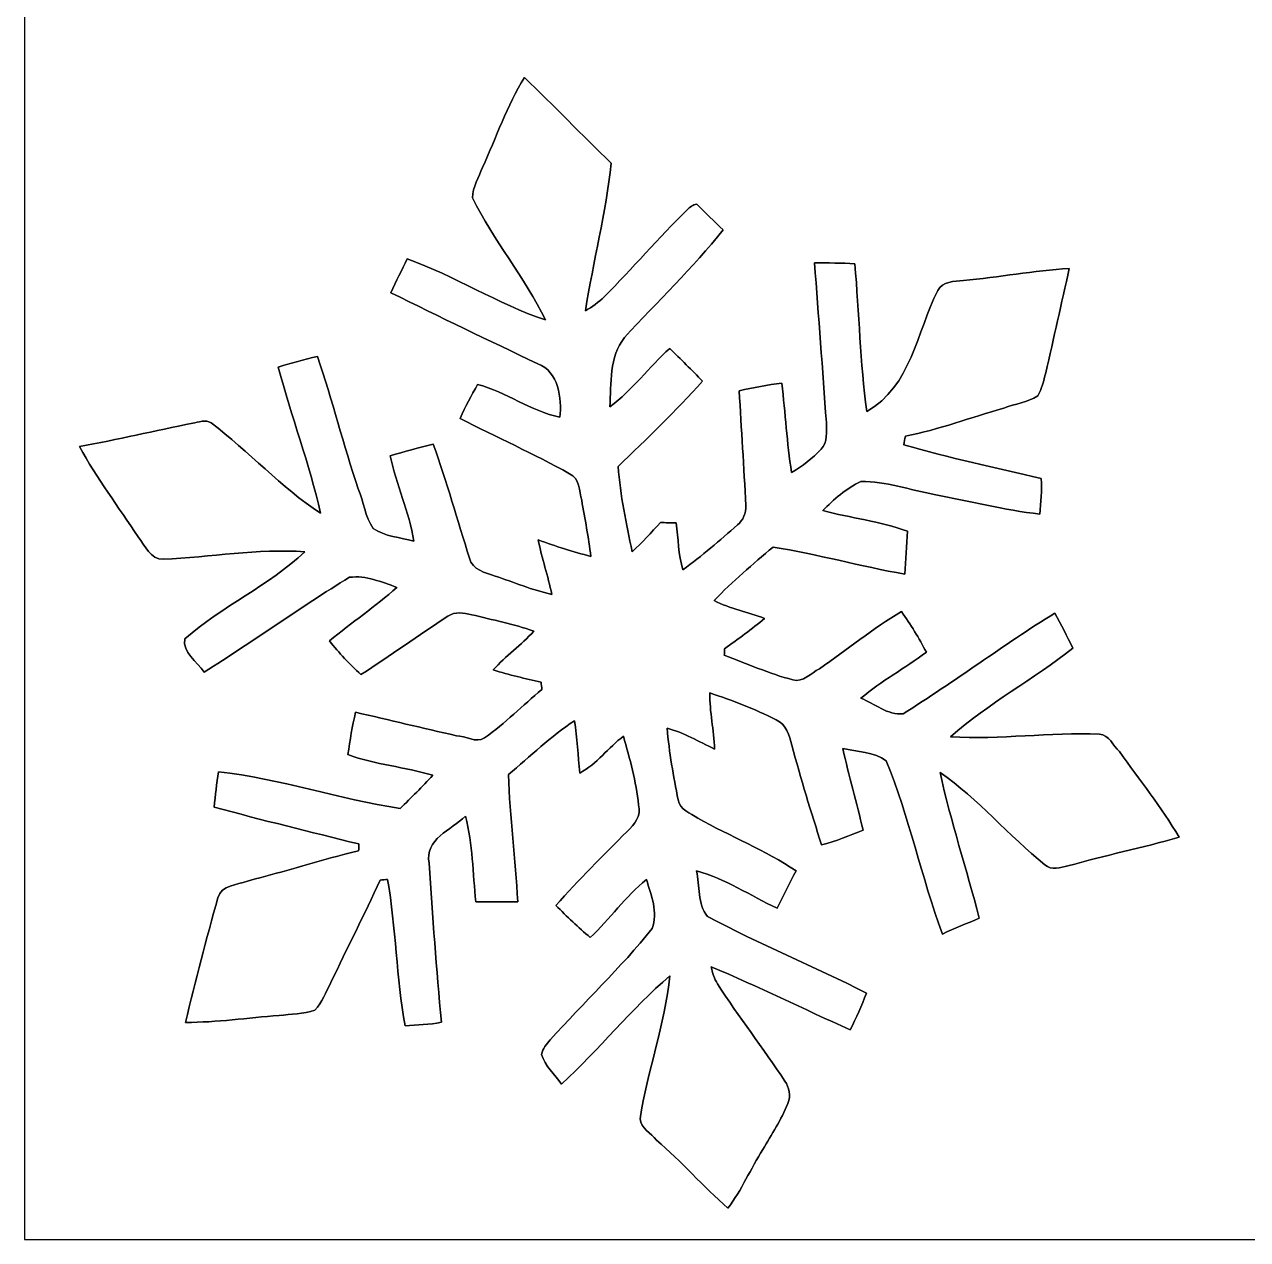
# Model space of a CAD drawing. Header units: centimetres. Extents: x -16.8 to 16.8, y -16.7 to 16.7.
# Drawn here: x -16.77 to 0, y -16.67 to 0 of the extents above; entities that cross this region are included whole.
import ezdxf

# ---------------------------------------------------------------- set-up
doc = ezdxf.new("R2010")
doc.units = ezdxf.units.CM
doc.header["$MEASUREMENT"] = 0
doc.layers.add('Layer 1', color=7, linetype='Continuous')

msp = doc.modelspace()

# ---------------------------------------------------------------- linework, layer by layer
at = {"layer": 'Layer 1', "color": 7}
for points, knots in [([(-16.77458, 16.66875), (-16.77458, 16.66875), (16.77458, 16.66875), (16.77458, 16.66875), (16.77458, 16.66875), (16.77458, 16.66875), (16.77458, -16.66875), (16.77458, -16.66875), (16.77458, -16.66875), (16.77458, -16.66875), (-16.77458, -16.66875), (-16.77458, -16.66875), (-16.77458, -16.66875), (-16.77458, -16.66875), (-16.77458, 16.66875), (-16.77458, 16.66875), (-16.77458, 16.66875), (-16.77458, 16.66875), (-16.77458, 16.66875), (-16.77458, 16.66875)], [0, 0, 0, 0, 0.16666667, 0.16666667, 0.16666667, 0.16666667, 0.33333333, 0.33333333, 0.33333333, 0.33333333, 0.5, 0.5, 0.5, 0.5, 0.66666667, 0.66666667, 0.66666667, 0.66666667, 1, 1, 1, 1]), ([(-10.49338, -1.96144), (-10.54206, -2.09726), (-10.63061, -2.22885), (-10.62884, -2.37772), (-10.62884, -2.37772), (-10.34627, -2.96439), (-9.91129, -3.46604), (-9.63048, -4.05412), (-9.63048, -4.05412), (-10.28594, -3.83081), (-10.87543, -3.44946), (-11.52631, -3.21522), (-11.52631, -3.21522), (-11.59722, -3.37185), (-11.68118, -3.52213), (-11.74785, -3.68124), (-11.74785, -3.68124), (-11.07899, -4.01144), (-10.4073, -4.33564), (-9.73314, -4.6549), (-9.73314, -4.6549), (-9.45162, -4.76038), (-9.40012, -5.13009), (-9.43187, -5.38939), (-9.43187, -5.38939), (-9.82874, -5.29978), (-10.1667, -5.04507), (-10.55899, -4.93713), (-10.55899, -4.93713), (-10.64331, -5.09023), (-10.73362, -5.24122), (-10.79888, -5.4042), (-10.79888, -5.4042), (-10.30288, -5.6642), (-9.78782, -5.88821), (-9.29958, -6.16268), (-9.29958, -6.16268), (-9.1567, -6.22229), (-9.16728, -6.40503), (-9.13201, -6.52674), (-9.13201, -6.52674), (-9.08756, -6.78286), (-9.03852, -7.03862), (-9.00677, -7.29721), (-9.00677, -7.29721), (-9.25089, -7.23336), (-9.49149, -7.15892), (-9.72714, -7.07037), (-9.72714, -7.07037), (-9.68058, -7.32296), (-9.59273, -7.56567), (-9.54334, -7.81791), (-9.54334, -7.81791), (-9.80969, -7.76146), (-10.05981, -7.64999), (-10.3184, -7.56814), (-10.3184, -7.56814), (-10.45069, -7.52158), (-10.63166, -7.48065), (-10.67153, -7.32155), (-10.67153, -7.32155), (-10.83592, -6.80014), (-10.98444, -6.27345), (-11.16753, -5.75804), (-11.16753, -5.75804), (-11.36721, -5.80214), (-11.56264, -5.8614), (-11.75914, -5.91714), (-11.75914, -5.91714), (-11.67589, -6.31472), (-11.49526, -6.68655), (-11.43529, -7.09013), (-11.43529, -7.09013), (-11.62226, -7.03792), (-11.82864, -7.0231), (-11.99374, -6.91515), (-11.99374, -6.91515), (-12.10239, -6.75393), (-12.12391, -6.54791), (-12.19588, -6.37081), (-12.19588, -6.37081), (-12.40049, -5.77074), (-12.55113, -5.15444), (-12.75609, -4.55471), (-12.75609, -4.55471), (-12.93671, -4.59811), (-13.11804, -4.6415), (-13.29373, -4.70217), (-13.29373, -4.70217), (-13.11628, -5.37457), (-12.86651, -6.02756), (-12.71411, -6.70631), (-12.71411, -6.70631), (-13.25598, -6.34718), (-13.69801, -5.85752), (-14.21518, -5.46523), (-14.21518, -5.46523), (-14.28785, -5.4102), (-14.39016, -5.46312), (-14.46565, -5.46841), (-14.46565, -5.46841), (-14.98424, -5.57459), (-15.49964, -5.6963), (-16.0207, -5.79049), (-16.0207, -5.79049), (-15.78222, -6.22265), (-15.48553, -6.61846), (-15.21531, -7.03086), (-15.21531, -7.03086), (-15.11759, -7.14516), (-15.04985, -7.34236), (-14.87064, -7.33496), (-14.87064, -7.33496), (-14.22294, -7.30991), (-13.57736, -7.1882), (-12.92719, -7.23441), (-12.92719, -7.23441), (-13.4239, -7.69726), (-14.0656, -7.97983), (-14.57325, -8.42998), (-14.57325, -8.42998), (-14.61558, -8.6106), (-14.40498, -8.74289), (-14.31008, -8.88365), (-14.31008, -8.88365), (-13.63627, -8.46455), (-12.99492, -7.99359), (-12.31583, -7.58402), (-12.31583, -7.58402), (-12.09146, -7.55509), (-11.87485, -7.64857), (-11.66707, -7.72195), (-11.66707, -7.72195), (-11.96058, -7.98477), (-12.28866, -8.20491), (-12.59134, -8.45644), (-12.59134, -8.45644), (-12.46046, -8.62154), (-12.31653, -8.77641), (-12.1606, -8.91857), (-12.1606, -8.91857), (-11.75914, -8.65858), (-11.36897, -8.38129), (-10.96998, -8.11742), (-10.96998, -8.11742), (-10.87155, -8.0518), (-10.74879, -8.07085), (-10.64048, -8.09696), (-10.64048, -8.09696), (-10.3565, -8.16822), (-10.06793, -8.22466), (-9.79064, -8.32132), (-9.79064, -8.32132), (-9.95609, -8.51853), (-10.17693, -8.65999), (-10.34486, -8.85543), (-10.34486, -8.85543), (-10.1286, -8.9214), (-9.90847, -8.97361), (-9.68834, -9.0237), (-9.68834, -9.0237), (-9.68551, -9.04875), (-9.68022, -9.09884), (-9.6774, -9.12389), (-9.6774, -9.12389), (-9.94234, -9.3412), (-10.18293, -9.5885), (-10.46409, -9.78535), (-10.46409, -9.78535), (-10.58051, -9.86543), (-10.72691, -9.75642), (-10.85109, -9.75854), (-10.85109, -9.75854), (-11.31111, -9.64882), (-11.7729, -9.5444), (-12.23292, -9.43434), (-12.23292, -9.43434), (-12.28161, -9.62519), (-12.30842, -9.82027), (-12.33876, -10.01536), (-12.33876, -10.01536), (-11.96411, -10.15718), (-11.55806, -10.18399), (-11.17565, -10.29935), (-11.17565, -10.29935), (-11.31782, -10.45774), (-11.47057, -10.60591), (-11.62191, -10.75549), (-11.62191, -10.75549), (-12.46117, -10.62849), (-13.27079, -10.3445), (-14.11534, -10.25137), (-14.11534, -10.25137), (-14.13722, -10.41294), (-14.15838, -10.57487), (-14.17144, -10.7375), (-14.17144, -10.7375), (-13.51351, -10.91389), (-12.8524, -11.07934), (-12.19024, -11.24126), (-12.19024, -11.24126), (-12.19059, -11.2649), (-12.19094, -11.31182), (-12.19094, -11.33546), (-12.19094, -11.33546), (-12.70388, -11.45963), (-13.20588, -11.62191), (-13.71776, -11.75068), (-13.71776, -11.75068), (-13.85676, -11.80712), (-14.07583, -11.80042), (-14.12099, -11.97892), (-14.12099, -11.97892), (-14.28009, -12.54584), (-14.43038, -13.11628), (-14.56549, -13.68954), (-14.56549, -13.68954), (-14.13651, -13.69236), (-13.71071, -13.62498), (-13.28314, -13.59606), (-13.28314, -13.59606), (-13.12086, -13.57454), (-12.94871, -13.57771), (-12.79278, -13.52197), (-12.79278, -13.52197), (-12.68589, -13.41967), (-12.6432, -13.26903), (-12.57159, -13.14344), (-12.57159, -13.14344), (-12.35075, -12.67213), (-12.11016, -12.21034), (-11.89426, -11.73727), (-11.89426, -11.73727), (-11.86956, -11.73515), (-11.82017, -11.73092), (-11.79548, -11.7288), (-11.79548, -11.7288), (-11.67765, -12.39379), (-11.67553, -13.07253), (-11.55524, -13.73717), (-11.55524, -13.73717), (-11.38873, -13.7227), (-11.2201, -13.72447), (-11.05606, -13.68848), (-11.05606, -13.68848), (-11.12273, -12.96176), (-11.17988, -12.23398), (-11.22257, -11.50585), (-11.22257, -11.50585), (-11.29418, -11.17776), (-10.91671, -11.049), (-10.72797, -10.86238), (-10.72797, -10.86238), (-10.6232, -11.24444), (-10.62531, -11.64519), (-10.58474, -12.03748), (-10.58474, -12.03748), (-10.39283, -12.03784), (-10.20092, -12.03748), (-10.00901, -12.03572), (-10.00901, -12.03572), (-10.04499, -11.45328), (-10.11449, -10.87332), (-10.13778, -10.28982), (-10.13778, -10.28982), (-9.83509, -10.04323), (-9.55957, -9.76207), (-9.22937, -9.55075), (-9.22937, -9.55075), (-9.19727, -9.78888), (-9.18245, -10.02877), (-9.15705, -10.26866), (-9.15705, -10.26866), (-8.92422, -10.14342), (-8.76618, -9.92187), (-8.55909, -9.76277), (-8.55909, -9.76277), (-8.47478, -10.07286), (-8.382, -10.38578), (-8.35272, -10.70751), (-8.35272, -10.70751), (-8.3118, -10.85709), (-8.41128, -10.97668), (-8.50794, -11.07052), (-8.50794, -11.07052), (-8.84132, -11.40143), (-9.17222, -11.73586), (-9.48655, -12.08546), (-9.48655, -12.08546), (-9.33485, -12.23821), (-9.17822, -12.38568), (-9.01488, -12.52573), (-9.01488, -12.52573), (-8.74748, -12.27067), (-8.53052, -11.96516), (-8.24477, -11.72951), (-8.24477, -11.72951), (-8.17668, -11.94576), (-8.08249, -12.17895), (-8.16645, -12.40331), (-8.16645, -12.40331), (-8.59649, -12.94342), (-9.10414, -13.41649), (-9.56416, -13.93084), (-9.56416, -13.93084), (-9.61073, -13.9894), (-9.67246, -14.04902), (-9.68199, -14.1284), (-9.68199, -14.1284), (-9.63859, -14.28997), (-9.50031, -14.40215), (-9.40964, -14.53727), (-9.40964, -14.53727), (-8.89247, -14.06243), (-8.45714, -13.50574), (-7.92127, -13.05137), (-7.92127, -13.05137), (-7.99218, -13.71635), (-8.22784, -14.35206), (-8.33155, -15.0114), (-8.33155, -15.0114), (-8.31744, -15.13981), (-8.18339, -15.21284), (-8.10719, -15.30385), (-8.10719, -15.30385), (-7.76429, -15.59842), (-7.46548, -15.93956), (-7.12611, -16.23766), (-7.12611, -16.23766), (-6.93738, -15.98859), (-6.81602, -15.69791), (-6.64774, -15.43579), (-6.64774, -15.43579), (-6.52815, -15.22695), (-6.39339, -15.02481), (-6.30379, -14.80079), (-6.30379, -14.80079), (-6.25581, -14.6939), (-6.28615, -14.58524), (-6.34612, -14.49564), (-6.34612, -14.49564), (-6.64422, -14.04373), (-6.97653, -13.61546), (-7.26934, -13.16073), (-7.26934, -13.16073), (-7.3152, -13.08982), (-7.33743, -13.00797), (-7.35683, -12.92754), (-7.35683, -12.92754), (-6.71301, -13.19671), (-6.08718, -13.50751), (-5.45006, -13.7922), (-5.45006, -13.7922), (-5.36399, -13.62957), (-5.29484, -13.45882), (-5.2264, -13.28773), (-5.2264, -13.28773), (-5.94536, -12.92119), (-6.69643, -12.61886), (-7.40692, -12.2368), (-7.40692, -12.2368), (-7.54768, -12.06465), (-7.51134, -11.817), (-7.55615, -11.61097), (-7.55615, -11.61097), (-7.16033, -11.71681), (-6.82025, -11.95282), (-6.45231, -12.12427), (-6.45231, -12.12427), (-6.36588, -11.95317), (-6.28333, -11.78031), (-6.19054, -11.61274), (-6.19054, -11.61274), (-6.6167, -11.32946), (-7.09366, -11.13719), (-7.53921, -10.88919), (-7.53921, -10.88919), (-7.63588, -10.81793), (-7.78933, -10.77383), (-7.80838, -10.63731), (-7.80838, -10.63731), (-7.87612, -10.31275), (-7.92974, -9.98467), (-7.96184, -9.65518), (-7.96184, -9.65518), (-7.73007, -9.71479), (-7.52475, -9.83862), (-7.30991, -9.93987), (-7.30991, -9.93987), (-7.31838, -9.68234), (-7.37905, -9.42834), (-7.37482, -9.17046), (-7.37482, -9.17046), (-7.06438, -9.27206), (-6.75816, -9.3913), (-6.46642, -9.53911), (-6.46642, -9.53911), (-6.32848, -9.60085), (-6.28615, -9.75501), (-6.24875, -9.88801), (-6.24875, -9.88801), (-6.12775, -10.34768), (-5.9877, -10.80206), (-5.84129, -11.25432), (-5.84129, -11.25432), (-5.64586, -11.20422), (-5.45853, -11.12873), (-5.27191, -11.05253), (-5.27191, -11.05253), (-5.36116, -10.67717), (-5.46594, -10.3064), (-5.55272, -9.93069), (-5.55272, -9.93069), (-5.3594, -9.98149), (-5.11775, -9.97514), (-4.95476, -10.10214), (-4.95476, -10.10214), (-4.64009, -10.87367), (-4.47322, -11.69599), (-4.185, -12.4774), (-4.185, -12.4774), (-4.01743, -12.40261), (-3.84775, -12.33135), (-3.67912, -12.25797), (-3.67912, -12.25797), (-3.8548, -11.59122), (-4.06823, -10.93364), (-4.21746, -10.26089), (-4.21746, -10.26089), (-3.69217, -10.62637), (-3.27413, -11.12626), (-2.77813, -11.52878), (-2.77813, -11.52878), (-2.68923, -11.60886), (-2.56575, -11.56617), (-2.46309, -11.54395), (-2.46309, -11.54395), (-1.95898, -11.3979), (-1.44321, -11.297), (-0.93945, -11.14989), (-0.93945, -11.14989), (-1.18075, -10.73785), (-1.48061, -10.36391), (-1.75613, -9.97514), (-1.75613, -9.97514), (-1.84503, -9.89753), (-1.89759, -9.74302), (-2.03129, -9.73702), (-2.03129, -9.73702), (-2.71216, -9.70809), (-3.39161, -9.81322), (-4.07247, -9.77124), (-4.07247, -9.77124), (-3.55565, -9.31228), (-2.93582, -8.98596), (-2.39501, -8.55662), (-2.39501, -8.55662), (-2.47333, -8.39399), (-2.55976, -8.23454), (-2.64266, -8.07438), (-2.64266, -8.07438), (-3.35033, -8.51253), (-4.01708, -9.01629), (-4.72369, -9.4555), (-4.72369, -9.4555), (-4.9343, -9.47984), (-5.11739, -9.3158), (-5.30296, -9.24242), (-5.30296, -9.24242), (-5.02285, -9.00642), (-4.69865, -8.83073), (-4.40478, -8.61307), (-4.40478, -8.61307), (-4.50462, -8.41834), (-4.62209, -8.23383), (-4.74521, -8.05392), (-4.74521, -8.05392), (-5.14103, -8.28569), (-5.49487, -8.5792), (-5.87128, -8.83955), (-5.87128, -8.83955), (-5.98699, -8.89423), (-6.09529, -9.03358), (-6.23711, -8.98984), (-6.23711, -8.98984), (-6.5599, -8.90764), (-6.86435, -8.76759), (-7.17585, -8.65187), (-7.17585, -8.65187), (-7.1755, -8.62965), (-7.17444, -8.58555), (-7.17374, -8.56333), (-7.17374, -8.56333), (-6.98571, -8.43104), (-6.79944, -8.29557), (-6.62376, -8.14705), (-6.62376, -8.14705), (-6.85236, -8.06062), (-7.09683, -8.01617), (-7.3152, -7.90363), (-7.3152, -7.90363), (-7.06438, -7.6394), (-6.78533, -7.40445), (-6.50804, -7.16915), (-6.50804, -7.16915), (-5.90021, -7.26652), (-5.30648, -7.43303), (-4.70112, -7.54098), (-4.70112, -7.54098), (-4.68559, -7.34483), (-4.67536, -7.14834), (-4.66478, -6.95254), (-4.66478, -6.95254), (-5.04014, -6.8139), (-5.44124, -6.77016), (-5.82683, -6.66891), (-5.82683, -6.66891), (-5.6709, -6.51581), (-5.50474, -6.36305), (-5.30437, -6.27062), (-5.30437, -6.27062), (-4.96076, -6.26463), (-4.63162, -6.38598), (-4.29683, -6.44737), (-4.29683, -6.44737), (-3.81459, -6.53838), (-3.33798, -6.66327), (-2.84903, -6.71724), (-2.84903, -6.71724), (-2.83492, -6.55496), (-2.81905, -6.39269), (-2.82893, -6.23006), (-2.82893, -6.23006), (-3.45828, -6.08154), (-4.09222, -5.94819), (-4.71241, -5.76545), (-4.71241, -5.76545), (-4.70641, -5.72629), (-4.69971, -5.68748), (-4.693, -5.64903), (-4.693, -5.64903), (-4.23228, -5.55801), (-3.79271, -5.38868), (-3.34116, -5.26344), (-3.34116, -5.26344), (-3.18841, -5.20559), (-3.01837, -5.18125), (-2.87761, -5.09517), (-2.87761, -5.09517), (-2.81764, -5.00062), (-2.79682, -4.88738), (-2.76754, -4.78084), (-2.76754, -4.78084), (-2.65889, -4.30318), (-2.55164, -3.82552), (-2.4444, -3.34751), (-2.4444, -3.34751), (-2.93123, -3.37397), (-3.41171, -3.47169), (-3.89784, -3.5119), (-3.89784, -3.5119), (-4.01567, -3.52743), (-4.18888, -3.51896), (-4.24886, -3.6509), (-4.24886, -3.6509), (-4.53531, -4.21746), (-4.61328, -4.96782), (-5.22288, -5.30931), (-5.22288, -5.30931), (-5.31107, -4.63726), (-5.32871, -3.95923), (-5.3848, -3.28471), (-5.3848, -3.28471), (-5.56895, -3.26919), (-5.75486, -3.27272), (-5.93901, -3.27201), (-5.93901, -3.27201), (-5.88328, -4.00191), (-5.82754, -4.73216), (-5.77638, -5.46241), (-5.77638, -5.46241), (-5.77815, -5.58588), (-5.75628, -5.73017), (-5.84941, -5.82648), (-5.84941, -5.82648), (-5.96583, -5.95418), (-6.10623, -6.0579), (-6.2544, -6.14609), (-6.2544, -6.14609), (-6.31825, -5.7404), (-6.33765, -5.32977), (-6.38775, -4.92266), (-6.38775, -4.92266), (-6.58424, -4.94206), (-6.77792, -4.98122), (-6.97054, -5.02497), (-6.97054, -5.02497), (-6.94443, -5.55025), (-6.90527, -6.07448), (-6.88234, -6.59977), (-6.88234, -6.59977), (-6.8767, -6.70101), (-6.91727, -6.8012), (-6.99699, -6.86541), (-6.99699, -6.86541), (-7.239, -7.07849), (-7.48242, -7.29156), (-7.74418, -7.4803), (-7.74418, -7.4803), (-7.80803, -7.27251), (-7.80662, -7.05132), (-7.83519, -6.83824), (-7.83519, -6.83824), (-7.88882, -6.83683), (-7.99677, -6.83401), (-8.05039, -6.8326), (-8.05039, -6.8326), (-8.17739, -6.96912), (-8.30545, -7.1053), (-8.43986, -7.23477), (-8.43986, -7.23477), (-8.52205, -6.84777), (-8.60178, -6.45866), (-8.63283, -6.06354), (-8.63283, -6.06354), (-8.23666, -5.6836), (-7.8426, -5.30084), (-7.4736, -4.89444), (-7.4736, -4.89444), (-7.62212, -4.74169), (-7.77275, -4.5914), (-7.92551, -4.44359), (-7.92551, -4.44359), (-8.20702, -4.70182), (-8.43809, -5.01438), (-8.7443, -5.24545), (-8.7443, -5.24545), (-8.72631, -4.92584), (-8.75912, -4.55965), (-8.54534, -4.29648), (-8.54534, -4.29648), (-8.09696, -3.80153), (-7.60483, -3.34469), (-7.19243, -2.81764), (-7.19243, -2.81764), (-7.31767, -2.70439), (-7.43444, -2.58163), (-7.55474, -2.4638), (-7.55474, -2.4638), (-7.60624, -2.47438), (-7.64963, -2.50613), (-7.68668, -2.54176), (-7.68668, -2.54176), (-8.07791, -2.92841), (-8.43527, -3.3468), (-8.82438, -3.73521), (-8.82438, -3.73521), (-8.89776, -3.81353), (-8.98772, -3.8735), (-9.08015, -3.92677), (-9.08015, -3.92677), (-8.97431, -3.24979), (-8.79969, -2.58374), (-8.72596, -1.90183), (-8.72596, -1.90183), (-9.13059, -1.518), (-9.51159, -1.11019), (-9.9187, -0.72884), (-9.9187, -0.72884), (-10.15788, -1.11548), (-10.30182, -1.55116), (-10.49338, -1.96144), (-10.49338, -1.96144), (-10.49338, -1.96144), (-10.49338, -1.96144), (-10.49338, -1.96144)], [0, 0, 0, 0, 0.00588235, 0.00588235, 0.00588235, 0.00588235, 0.01176471, 0.01176471, 0.01176471, 0.01176471, 0.01764706, 0.01764706, 0.01764706, 0.01764706, 0.02352941, 0.02352941, 0.02352941, 0.02352941, 0.02941176, 0.02941176, 0.02941176, 0.02941176, 0.03529412, 0.03529412, 0.03529412, 0.03529412, 0.04117647, 0.04117647, 0.04117647, 0.04117647, 0.04705882, 0.04705882, 0.04705882, 0.04705882, 0.05294118, 0.05294118, 0.05294118, 0.05294118, 0.05882353, 0.05882353, 0.05882353, 0.05882353, 0.06470588, 0.06470588, 0.06470588, 0.06470588, 0.07058824, 0.07058824, 0.07058824, 0.07058824, 0.07647059, 0.07647059, 0.07647059, 0.07647059, 0.08235294, 0.08235294, 0.08235294, 0.08235294, 0.08823529, 0.08823529, 0.08823529, 0.08823529, 0.09411765, 0.09411765, 0.09411765, 0.09411765, 0.1, 0.1, 0.1, 0.1, 0.10588235, 0.10588235, 0.10588235, 0.10588235, 0.11176471, 0.11176471, 0.11176471, 0.11176471, 0.11764706, 0.11764706, 0.11764706, 0.11764706, 0.12352941, 0.12352941, 0.12352941, 0.12352941, 0.12941176, 0.12941176, 0.12941176, 0.12941176, 0.13529412, 0.13529412, 0.13529412, 0.13529412, 0.14117647, 0.14117647, 0.14117647, 0.14117647, 0.14705882, 0.14705882, 0.14705882, 0.14705882, 0.15294118, 0.15294118, 0.15294118, 0.15294118, 0.15882353, 0.15882353, 0.15882353, 0.15882353, 0.16470588, 0.16470588, 0.16470588, 0.16470588, 0.17058824, 0.17058824, 0.17058824, 0.17058824, 0.17647059, 0.17647059, 0.17647059, 0.17647059, 0.18235294, 0.18235294, 0.18235294, 0.18235294, 0.18823529, 0.18823529, 0.18823529, 0.18823529, 0.19411765, 0.19411765, 0.19411765, 0.19411765, 0.2, 0.2, 0.2, 0.2, 0.20588235, 0.20588235, 0.20588235, 0.20588235, 0.21176471, 0.21176471, 0.21176471, 0.21176471, 0.21764706, 0.21764706, 0.21764706, 0.21764706, 0.22352941, 0.22352941, 0.22352941, 0.22352941, 0.22941176, 0.22941176, 0.22941176, 0.22941176, 0.23529412, 0.23529412, 0.23529412, 0.23529412, 0.24117647, 0.24117647, 0.24117647, 0.24117647, 0.24705882, 0.24705882, 0.24705882, 0.24705882, 0.25294118, 0.25294118, 0.25294118, 0.25294118, 0.25882353, 0.25882353, 0.25882353, 0.25882353, 0.26470588, 0.26470588, 0.26470588, 0.26470588, 0.27058824, 0.27058824, 0.27058824, 0.27058824, 0.27647059, 0.27647059, 0.27647059, 0.27647059, 0.28235294, 0.28235294, 0.28235294, 0.28235294, 0.28823529, 0.28823529, 0.28823529, 0.28823529, 0.29411765, 0.29411765, 0.29411765, 0.29411765, 0.3, 0.3, 0.3, 0.3, 0.30588235, 0.30588235, 0.30588235, 0.30588235, 0.31176471, 0.31176471, 0.31176471, 0.31176471, 0.31764706, 0.31764706, 0.31764706, 0.31764706, 0.32352941, 0.32352941, 0.32352941, 0.32352941, 0.32941176, 0.32941176, 0.32941176, 0.32941176, 0.33529412, 0.33529412, 0.33529412, 0.33529412, 0.34117647, 0.34117647, 0.34117647, 0.34117647, 0.34705882, 0.34705882, 0.34705882, 0.34705882, 0.35294118, 0.35294118, 0.35294118, 0.35294118, 0.35882353, 0.35882353, 0.35882353, 0.35882353, 0.36470588, 0.36470588, 0.36470588, 0.36470588, 0.37058824, 0.37058824, 0.37058824, 0.37058824, 0.37647059, 0.37647059, 0.37647059, 0.37647059, 0.38235294, 0.38235294, 0.38235294, 0.38235294, 0.38823529, 0.38823529, 0.38823529, 0.38823529, 0.39411765, 0.39411765, 0.39411765, 0.39411765, 0.4, 0.4, 0.4, 0.4, 0.40588235, 0.40588235, 0.40588235, 0.40588235, 0.41176471, 0.41176471, 0.41176471, 0.41176471, 0.41764706, 0.41764706, 0.41764706, 0.41764706, 0.42352941, 0.42352941, 0.42352941, 0.42352941, 0.42941176, 0.42941176, 0.42941176, 0.42941176, 0.43529412, 0.43529412, 0.43529412, 0.43529412, 0.44117647, 0.44117647, 0.44117647, 0.44117647, 0.44705882, 0.44705882, 0.44705882, 0.44705882, 0.45294118, 0.45294118, 0.45294118, 0.45294118, 0.45882353, 0.45882353, 0.45882353, 0.45882353, 0.46470588, 0.46470588, 0.46470588, 0.46470588, 0.47058824, 0.47058824, 0.47058824, 0.47058824, 0.47647059, 0.47647059, 0.47647059, 0.47647059, 0.48235294, 0.48235294, 0.48235294, 0.48235294, 0.48823529, 0.48823529, 0.48823529, 0.48823529, 0.49411765, 0.49411765, 0.49411765, 0.49411765, 0.5, 0.5, 0.5, 0.5, 0.50588235, 0.50588235, 0.50588235, 0.50588235, 0.51176471, 0.51176471, 0.51176471, 0.51176471, 0.51764706, 0.51764706, 0.51764706, 0.51764706, 0.52352941, 0.52352941, 0.52352941, 0.52352941, 0.52941176, 0.52941176, 0.52941176, 0.52941176, 0.53529412, 0.53529412, 0.53529412, 0.53529412, 0.54117647, 0.54117647, 0.54117647, 0.54117647, 0.54705882, 0.54705882, 0.54705882, 0.54705882, 0.55294118, 0.55294118, 0.55294118, 0.55294118, 0.55882353, 0.55882353, 0.55882353, 0.55882353, 0.56470588, 0.56470588, 0.56470588, 0.56470588, 0.57058824, 0.57058824, 0.57058824, 0.57058824, 0.57647059, 0.57647059, 0.57647059, 0.57647059, 0.58235294, 0.58235294, 0.58235294, 0.58235294, 0.58823529, 0.58823529, 0.58823529, 0.58823529, 0.59411765, 0.59411765, 0.59411765, 0.59411765, 0.6, 0.6, 0.6, 0.6, 0.60588235, 0.60588235, 0.60588235, 0.60588235, 0.61176471, 0.61176471, 0.61176471, 0.61176471, 0.61764706, 0.61764706, 0.61764706, 0.61764706, 0.62352941, 0.62352941, 0.62352941, 0.62352941, 0.62941176, 0.62941176, 0.62941176, 0.62941176, 0.63529412, 0.63529412, 0.63529412, 0.63529412, 0.64117647, 0.64117647, 0.64117647, 0.64117647, 0.64705882, 0.64705882, 0.64705882, 0.64705882, 0.65294118, 0.65294118, 0.65294118, 0.65294118, 0.65882353, 0.65882353, 0.65882353, 0.65882353, 0.66470588, 0.66470588, 0.66470588, 0.66470588, 0.67058824, 0.67058824, 0.67058824, 0.67058824, 0.67647059, 0.67647059, 0.67647059, 0.67647059, 0.68235294, 0.68235294, 0.68235294, 0.68235294, 0.68823529, 0.68823529, 0.68823529, 0.68823529, 0.69411765, 0.69411765, 0.69411765, 0.69411765, 0.7, 0.7, 0.7, 0.7, 0.70588235, 0.70588235, 0.70588235, 0.70588235, 0.71176471, 0.71176471, 0.71176471, 0.71176471, 0.71764706, 0.71764706, 0.71764706, 0.71764706, 0.72352941, 0.72352941, 0.72352941, 0.72352941, 0.72941176, 0.72941176, 0.72941176, 0.72941176, 0.73529412, 0.73529412, 0.73529412, 0.73529412, 0.74117647, 0.74117647, 0.74117647, 0.74117647, 0.74705882, 0.74705882, 0.74705882, 0.74705882, 0.75294118, 0.75294118, 0.75294118, 0.75294118, 0.75882353, 0.75882353, 0.75882353, 0.75882353, 0.76470588, 0.76470588, 0.76470588, 0.76470588, 0.77058824, 0.77058824, 0.77058824, 0.77058824, 0.77647059, 0.77647059, 0.77647059, 0.77647059, 0.78235294, 0.78235294, 0.78235294, 0.78235294, 0.78823529, 0.78823529, 0.78823529, 0.78823529, 0.79411765, 0.79411765, 0.79411765, 0.79411765, 0.8, 0.8, 0.8, 0.8, 0.80588235, 0.80588235, 0.80588235, 0.80588235, 0.81176471, 0.81176471, 0.81176471, 0.81176471, 0.81764706, 0.81764706, 0.81764706, 0.81764706, 0.82352941, 0.82352941, 0.82352941, 0.82352941, 0.82941176, 0.82941176, 0.82941176, 0.82941176, 0.83529412, 0.83529412, 0.83529412, 0.83529412, 0.84117647, 0.84117647, 0.84117647, 0.84117647, 0.84705882, 0.84705882, 0.84705882, 0.84705882, 0.85294118, 0.85294118, 0.85294118, 0.85294118, 0.85882353, 0.85882353, 0.85882353, 0.85882353, 0.86470588, 0.86470588, 0.86470588, 0.86470588, 0.87058824, 0.87058824, 0.87058824, 0.87058824, 0.87647059, 0.87647059, 0.87647059, 0.87647059, 0.88235294, 0.88235294, 0.88235294, 0.88235294, 0.88823529, 0.88823529, 0.88823529, 0.88823529, 0.89411765, 0.89411765, 0.89411765, 0.89411765, 0.9, 0.9, 0.9, 0.9, 0.90588235, 0.90588235, 0.90588235, 0.90588235, 0.91176471, 0.91176471, 0.91176471, 0.91176471, 0.91764706, 0.91764706, 0.91764706, 0.91764706, 0.92352941, 0.92352941, 0.92352941, 0.92352941, 0.92941176, 0.92941176, 0.92941176, 0.92941176, 0.93529412, 0.93529412, 0.93529412, 0.93529412, 0.94117647, 0.94117647, 0.94117647, 0.94117647, 0.94705882, 0.94705882, 0.94705882, 0.94705882, 0.95294118, 0.95294118, 0.95294118, 0.95294118, 0.95882353, 0.95882353, 0.95882353, 0.95882353, 0.96470588, 0.96470588, 0.96470588, 0.96470588, 0.97058824, 0.97058824, 0.97058824, 0.97058824, 0.97647059, 0.97647059, 0.97647059, 0.97647059, 0.98235294, 0.98235294, 0.98235294, 0.98235294, 0.98823529, 0.98823529, 0.98823529, 0.98823529, 1, 1, 1, 1])]:
    msp.add_open_spline(points, degree=3, knots=knots, dxfattribs=at)
at = {"layer": 'Layer 1', "color": 8}
msp.add_open_spline([(-10.49338, -1.96144), (-10.30182, -1.55116), (-10.15788, -1.11548), (-9.9187, -0.72884), (-9.9187, -0.72884), (-9.51159, -1.11019), (-9.13059, -1.518), (-8.72596, -1.90183), (-8.72596, -1.90183), (-8.79969, -2.58374), (-8.97431, -3.24979), (-9.08015, -3.92677), (-9.08015, -3.92677), (-8.98772, -3.8735), (-8.89776, -3.81353), (-8.82438, -3.73521), (-8.82438, -3.73521), (-8.43527, -3.3468), (-8.07791, -2.92841), (-7.68668, -2.54176), (-7.68668, -2.54176), (-7.64963, -2.50613), (-7.60624, -2.47438), (-7.55474, -2.4638), (-7.55474, -2.4638), (-7.43444, -2.58163), (-7.31767, -2.70439), (-7.19243, -2.81764), (-7.19243, -2.81764), (-7.60483, -3.34469), (-8.09696, -3.80153), (-8.54534, -4.29648), (-8.54534, -4.29648), (-8.75912, -4.55965), (-8.72631, -4.92584), (-8.7443, -5.24545), (-8.7443, -5.24545), (-8.43809, -5.01438), (-8.20702, -4.70182), (-7.92551, -4.44359), (-7.92551, -4.44359), (-7.77275, -4.5914), (-7.62212, -4.74169), (-7.4736, -4.89444), (-7.4736, -4.89444), (-7.8426, -5.30084), (-8.23666, -5.6836), (-8.63283, -6.06354), (-8.63283, -6.06354), (-8.60178, -6.45866), (-8.52205, -6.84777), (-8.43986, -7.23477), (-8.43986, -7.23477), (-8.30545, -7.1053), (-8.17739, -6.96912), (-8.05039, -6.8326), (-8.05039, -6.8326), (-7.99677, -6.83401), (-7.88882, -6.83683), (-7.83519, -6.83824), (-7.83519, -6.83824), (-7.80662, -7.05132), (-7.80803, -7.27251), (-7.74418, -7.4803), (-7.74418, -7.4803), (-7.48242, -7.29156), (-7.239, -7.07849), (-6.99699, -6.86541), (-6.99699, -6.86541), (-6.91727, -6.8012), (-6.8767, -6.70101), (-6.88234, -6.59977), (-6.88234, -6.59977), (-6.90527, -6.07448), (-6.94443, -5.55025), (-6.97054, -5.02497), (-6.97054, -5.02497), (-6.77792, -4.98122), (-6.58424, -4.94206), (-6.38775, -4.92266), (-6.38775, -4.92266), (-6.33765, -5.32977), (-6.31825, -5.7404), (-6.2544, -6.14609), (-6.2544, -6.14609), (-6.10623, -6.0579), (-5.96583, -5.95418), (-5.84941, -5.82648), (-5.84941, -5.82648), (-5.75628, -5.73017), (-5.77815, -5.58588), (-5.77638, -5.46241), (-5.77638, -5.46241), (-5.82754, -4.73216), (-5.88328, -4.00191), (-5.93901, -3.27201), (-5.93901, -3.27201), (-5.75486, -3.27272), (-5.56895, -3.26919), (-5.3848, -3.28471), (-5.3848, -3.28471), (-5.32871, -3.95923), (-5.31107, -4.63726), (-5.22288, -5.30931), (-5.22288, -5.30931), (-4.61328, -4.96782), (-4.53531, -4.21746), (-4.24886, -3.6509), (-4.24886, -3.6509), (-4.18888, -3.51896), (-4.01567, -3.52743), (-3.89784, -3.5119), (-3.89784, -3.5119), (-3.41171, -3.47169), (-2.93123, -3.37397), (-2.4444, -3.34751), (-2.4444, -3.34751), (-2.55164, -3.82552), (-2.65889, -4.30318), (-2.76754, -4.78084), (-2.76754, -4.78084), (-2.79682, -4.88738), (-2.81764, -5.00062), (-2.87761, -5.09517), (-2.87761, -5.09517), (-3.01837, -5.18125), (-3.18841, -5.20559), (-3.34116, -5.26344), (-3.34116, -5.26344), (-3.79271, -5.38868), (-4.23228, -5.55801), (-4.693, -5.64903), (-4.693, -5.64903), (-4.69971, -5.68748), (-4.70641, -5.72629), (-4.71241, -5.76545), (-4.71241, -5.76545), (-4.09222, -5.94819), (-3.45828, -6.08154), (-2.82893, -6.23006), (-2.82893, -6.23006), (-2.81905, -6.39269), (-2.83492, -6.55496), (-2.84903, -6.71724), (-2.84903, -6.71724), (-3.33798, -6.66327), (-3.81459, -6.53838), (-4.29683, -6.44737), (-4.29683, -6.44737), (-4.63162, -6.38598), (-4.96076, -6.26463), (-5.30437, -6.27062), (-5.30437, -6.27062), (-5.50474, -6.36305), (-5.6709, -6.51581), (-5.82683, -6.66891), (-5.82683, -6.66891), (-5.44124, -6.77016), (-5.04014, -6.8139), (-4.66478, -6.95254), (-4.66478, -6.95254), (-4.67536, -7.14834), (-4.68559, -7.34483), (-4.70112, -7.54098), (-4.70112, -7.54098), (-5.30648, -7.43303), (-5.90021, -7.26652), (-6.50804, -7.16915), (-6.50804, -7.16915), (-6.78533, -7.40445), (-7.06438, -7.6394), (-7.3152, -7.90363), (-7.3152, -7.90363), (-7.09683, -8.01617), (-6.85236, -8.06062), (-6.62376, -8.14705), (-6.62376, -8.14705), (-6.79944, -8.29557), (-6.98571, -8.43104), (-7.17374, -8.56333), (-7.17374, -8.56333), (-7.17444, -8.58555), (-7.1755, -8.62965), (-7.17585, -8.65187), (-7.17585, -8.65187), (-6.86435, -8.76759), (-6.5599, -8.90764), (-6.23711, -8.98984), (-6.23711, -8.98984), (-6.09529, -9.03358), (-5.98699, -8.89423), (-5.87128, -8.83955), (-5.87128, -8.83955), (-5.49487, -8.5792), (-5.14103, -8.28569), (-4.74521, -8.05392), (-4.74521, -8.05392), (-4.62209, -8.23383), (-4.50462, -8.41834), (-4.40478, -8.61307), (-4.40478, -8.61307), (-4.69865, -8.83073), (-5.02285, -9.00642), (-5.30296, -9.24242), (-5.30296, -9.24242), (-5.11739, -9.3158), (-4.9343, -9.47984), (-4.72369, -9.4555), (-4.72369, -9.4555), (-4.01708, -9.01629), (-3.35033, -8.51253), (-2.64266, -8.07438), (-2.64266, -8.07438), (-2.55976, -8.23454), (-2.47333, -8.39399), (-2.39501, -8.55662), (-2.39501, -8.55662), (-2.93582, -8.98596), (-3.55565, -9.31228), (-4.07247, -9.77124), (-4.07247, -9.77124), (-3.39161, -9.81322), (-2.71216, -9.70809), (-2.03129, -9.73702), (-2.03129, -9.73702), (-1.89759, -9.74302), (-1.84503, -9.89753), (-1.75613, -9.97514), (-1.75613, -9.97514), (-1.48061, -10.36391), (-1.18075, -10.73785), (-0.93945, -11.14989), (-0.93945, -11.14989), (-1.44321, -11.297), (-1.95898, -11.3979), (-2.46309, -11.54395), (-2.46309, -11.54395), (-2.56575, -11.56617), (-2.68923, -11.60886), (-2.77813, -11.52878), (-2.77813, -11.52878), (-3.27413, -11.12626), (-3.69217, -10.62637), (-4.21746, -10.26089), (-4.21746, -10.26089), (-4.06823, -10.93364), (-3.8548, -11.59122), (-3.67912, -12.25797), (-3.67912, -12.25797), (-3.84775, -12.33135), (-4.01743, -12.40261), (-4.185, -12.4774), (-4.185, -12.4774), (-4.47322, -11.69599), (-4.64009, -10.87367), (-4.95476, -10.10214), (-4.95476, -10.10214), (-5.11775, -9.97514), (-5.3594, -9.98149), (-5.55272, -9.93069), (-5.55272, -9.93069), (-5.46594, -10.3064), (-5.36116, -10.67717), (-5.27191, -11.05253), (-5.27191, -11.05253), (-5.45853, -11.12873), (-5.64586, -11.20422), (-5.84129, -11.25432), (-5.84129, -11.25432), (-5.9877, -10.80206), (-6.12775, -10.34768), (-6.24875, -9.88801), (-6.24875, -9.88801), (-6.28615, -9.75501), (-6.32848, -9.60085), (-6.46642, -9.53911), (-6.46642, -9.53911), (-6.75816, -9.3913), (-7.06438, -9.27206), (-7.37482, -9.17046), (-7.37482, -9.17046), (-7.37905, -9.42834), (-7.31838, -9.68234), (-7.30991, -9.93987), (-7.30991, -9.93987), (-7.52475, -9.83862), (-7.73007, -9.71479), (-7.96184, -9.65518), (-7.96184, -9.65518), (-7.92974, -9.98467), (-7.87612, -10.31275), (-7.80838, -10.63731), (-7.80838, -10.63731), (-7.78933, -10.77383), (-7.63588, -10.81793), (-7.53921, -10.88919), (-7.53921, -10.88919), (-7.09366, -11.13719), (-6.6167, -11.32946), (-6.19054, -11.61274), (-6.19054, -11.61274), (-6.28333, -11.78031), (-6.36588, -11.95317), (-6.45231, -12.12427), (-6.45231, -12.12427), (-6.82025, -11.95282), (-7.16033, -11.71681), (-7.55615, -11.61097), (-7.55615, -11.61097), (-7.51134, -11.817), (-7.54768, -12.06465), (-7.40692, -12.2368), (-7.40692, -12.2368), (-6.69643, -12.61886), (-5.94536, -12.92119), (-5.2264, -13.28773), (-5.2264, -13.28773), (-5.29484, -13.45882), (-5.36399, -13.62957), (-5.45006, -13.7922), (-5.45006, -13.7922), (-6.08718, -13.50751), (-6.71301, -13.19671), (-7.35683, -12.92754), (-7.35683, -12.92754), (-7.33743, -13.00797), (-7.3152, -13.08982), (-7.26934, -13.16073), (-7.26934, -13.16073), (-6.97653, -13.61546), (-6.64422, -14.04373), (-6.34612, -14.49564), (-6.34612, -14.49564), (-6.28615, -14.58524), (-6.25581, -14.6939), (-6.30379, -14.80079), (-6.30379, -14.80079), (-6.39339, -15.02481), (-6.52815, -15.22695), (-6.64774, -15.43579), (-6.64774, -15.43579), (-6.81602, -15.69791), (-6.93738, -15.98859), (-7.12611, -16.23766), (-7.12611, -16.23766), (-7.46548, -15.93956), (-7.76429, -15.59842), (-8.10719, -15.30385), (-8.10719, -15.30385), (-8.18339, -15.21284), (-8.31744, -15.13981), (-8.33155, -15.0114), (-8.33155, -15.0114), (-8.22784, -14.35206), (-7.99218, -13.71635), (-7.92127, -13.05137), (-7.92127, -13.05137), (-8.45714, -13.50574), (-8.89247, -14.06243), (-9.40964, -14.53727), (-9.40964, -14.53727), (-9.50031, -14.40215), (-9.63859, -14.28997), (-9.68199, -14.1284), (-9.68199, -14.1284), (-9.67246, -14.04902), (-9.61073, -13.9894), (-9.56416, -13.93084), (-9.56416, -13.93084), (-9.10414, -13.41649), (-8.59649, -12.94342), (-8.16645, -12.40331), (-8.16645, -12.40331), (-8.08249, -12.17895), (-8.17668, -11.94576), (-8.24477, -11.72951), (-8.24477, -11.72951), (-8.53052, -11.96516), (-8.74748, -12.27067), (-9.01488, -12.52573), (-9.01488, -12.52573), (-9.17822, -12.38568), (-9.33485, -12.23821), (-9.48655, -12.08546), (-9.48655, -12.08546), (-9.17222, -11.73586), (-8.84132, -11.40143), (-8.50794, -11.07052), (-8.50794, -11.07052), (-8.41128, -10.97668), (-8.3118, -10.85709), (-8.35272, -10.70751), (-8.35272, -10.70751), (-8.382, -10.38578), (-8.47478, -10.07286), (-8.55909, -9.76277), (-8.55909, -9.76277), (-8.76618, -9.92187), (-8.92422, -10.14342), (-9.15705, -10.26866), (-9.15705, -10.26866), (-9.18245, -10.02877), (-9.19727, -9.78888), (-9.22937, -9.55075), (-9.22937, -9.55075), (-9.55957, -9.76207), (-9.83509, -10.04323), (-10.13778, -10.28982), (-10.13778, -10.28982), (-10.11449, -10.87332), (-10.04499, -11.45328), (-10.00901, -12.03572), (-10.00901, -12.03572), (-10.20092, -12.03748), (-10.39283, -12.03784), (-10.58474, -12.03748), (-10.58474, -12.03748), (-10.62531, -11.64519), (-10.6232, -11.24444), (-10.72797, -10.86238), (-10.72797, -10.86238), (-10.91671, -11.049), (-11.29418, -11.17776), (-11.22257, -11.50585), (-11.22257, -11.50585), (-11.17988, -12.23398), (-11.12273, -12.96176), (-11.05606, -13.68848), (-11.05606, -13.68848), (-11.2201, -13.72447), (-11.38873, -13.7227), (-11.55524, -13.73717), (-11.55524, -13.73717), (-11.67553, -13.07253), (-11.67765, -12.39379), (-11.79548, -11.7288), (-11.79548, -11.7288), (-11.82017, -11.73092), (-11.86956, -11.73515), (-11.89426, -11.73727), (-11.89426, -11.73727), (-12.11016, -12.21034), (-12.35075, -12.67213), (-12.57159, -13.14344), (-12.57159, -13.14344), (-12.6432, -13.26903), (-12.68589, -13.41967), (-12.79278, -13.52197), (-12.79278, -13.52197), (-12.94871, -13.57771), (-13.12086, -13.57454), (-13.28314, -13.59606), (-13.28314, -13.59606), (-13.71071, -13.62498), (-14.13651, -13.69236), (-14.56549, -13.68954), (-14.56549, -13.68954), (-14.43038, -13.11628), (-14.28009, -12.54584), (-14.12099, -11.97892), (-14.12099, -11.97892), (-14.07583, -11.80042), (-13.85676, -11.80712), (-13.71776, -11.75068), (-13.71776, -11.75068), (-13.20588, -11.62191), (-12.70388, -11.45963), (-12.19094, -11.33546), (-12.19094, -11.33546), (-12.19094, -11.31182), (-12.19059, -11.2649), (-12.19024, -11.24126), (-12.19024, -11.24126), (-12.8524, -11.07934), (-13.51351, -10.91389), (-14.17144, -10.7375), (-14.17144, -10.7375), (-14.15838, -10.57487), (-14.13722, -10.41294), (-14.11534, -10.25137), (-14.11534, -10.25137), (-13.27079, -10.3445), (-12.46117, -10.62849), (-11.62191, -10.75549), (-11.62191, -10.75549), (-11.47057, -10.60591), (-11.31782, -10.45774), (-11.17565, -10.29935), (-11.17565, -10.29935), (-11.55806, -10.18399), (-11.96411, -10.15718), (-12.33876, -10.01536), (-12.33876, -10.01536), (-12.30842, -9.82027), (-12.28161, -9.62519), (-12.23292, -9.43434), (-12.23292, -9.43434), (-11.7729, -9.5444), (-11.31111, -9.64882), (-10.85109, -9.75854), (-10.85109, -9.75854), (-10.72691, -9.75642), (-10.58051, -9.86543), (-10.46409, -9.78535), (-10.46409, -9.78535), (-10.18293, -9.5885), (-9.94234, -9.3412), (-9.6774, -9.12389), (-9.6774, -9.12389), (-9.68022, -9.09884), (-9.68551, -9.04875), (-9.68834, -9.0237), (-9.68834, -9.0237), (-9.90847, -8.97361), (-10.1286, -8.9214), (-10.34486, -8.85543), (-10.34486, -8.85543), (-10.17693, -8.65999), (-9.95609, -8.51853), (-9.79064, -8.32132), (-9.79064, -8.32132), (-10.06793, -8.22466), (-10.3565, -8.16822), (-10.64048, -8.09696), (-10.64048, -8.09696), (-10.74879, -8.07085), (-10.87155, -8.0518), (-10.96998, -8.11742), (-10.96998, -8.11742), (-11.36897, -8.38129), (-11.75914, -8.65858), (-12.1606, -8.91857), (-12.1606, -8.91857), (-12.31653, -8.77641), (-12.46046, -8.62154), (-12.59134, -8.45644), (-12.59134, -8.45644), (-12.28866, -8.20491), (-11.96058, -7.98477), (-11.66707, -7.72195), (-11.66707, -7.72195), (-11.87485, -7.64857), (-12.09146, -7.55509), (-12.31583, -7.58402), (-12.31583, -7.58402), (-12.99492, -7.99359), (-13.63627, -8.46455), (-14.31008, -8.88365), (-14.31008, -8.88365), (-14.40498, -8.74289), (-14.61558, -8.6106), (-14.57325, -8.42998), (-14.57325, -8.42998), (-14.0656, -7.97983), (-13.4239, -7.69726), (-12.92719, -7.23441), (-12.92719, -7.23441), (-13.57736, -7.1882), (-14.22294, -7.30991), (-14.87064, -7.33496), (-14.87064, -7.33496), (-15.04985, -7.34236), (-15.11759, -7.14516), (-15.21531, -7.03086), (-15.21531, -7.03086), (-15.48553, -6.61846), (-15.78222, -6.22265), (-16.0207, -5.79049), (-16.0207, -5.79049), (-15.49964, -5.6963), (-14.98424, -5.57459), (-14.46565, -5.46841), (-14.46565, -5.46841), (-14.39016, -5.46312), (-14.28785, -5.4102), (-14.21518, -5.46523), (-14.21518, -5.46523), (-13.69801, -5.85752), (-13.25598, -6.34718), (-12.71411, -6.70631), (-12.71411, -6.70631), (-12.86651, -6.02756), (-13.11628, -5.37457), (-13.29373, -4.70217), (-13.29373, -4.70217), (-13.11804, -4.6415), (-12.93671, -4.59811), (-12.75609, -4.55471), (-12.75609, -4.55471), (-12.55113, -5.15444), (-12.40049, -5.77074), (-12.19588, -6.37081), (-12.19588, -6.37081), (-12.12391, -6.54791), (-12.10239, -6.75393), (-11.99374, -6.91515), (-11.99374, -6.91515), (-11.82864, -7.0231), (-11.62226, -7.03792), (-11.43529, -7.09013), (-11.43529, -7.09013), (-11.49526, -6.68655), (-11.67589, -6.31472), (-11.75914, -5.91714), (-11.75914, -5.91714), (-11.56264, -5.8614), (-11.36721, -5.80214), (-11.16753, -5.75804), (-11.16753, -5.75804), (-10.98444, -6.27345), (-10.83592, -6.80014), (-10.67153, -7.32155), (-10.67153, -7.32155), (-10.63166, -7.48065), (-10.45069, -7.52158), (-10.3184, -7.56814), (-10.3184, -7.56814), (-10.05981, -7.64999), (-9.80969, -7.76146), (-9.54334, -7.81791), (-9.54334, -7.81791), (-9.59273, -7.56567), (-9.68058, -7.32296), (-9.72714, -7.07037), (-9.72714, -7.07037), (-9.49149, -7.15892), (-9.25089, -7.23336), (-9.00677, -7.29721), (-9.00677, -7.29721), (-9.03852, -7.03862), (-9.08756, -6.78286), (-9.13201, -6.52674), (-9.13201, -6.52674), (-9.16728, -6.40503), (-9.1567, -6.22229), (-9.29958, -6.16268), (-9.29958, -6.16268), (-9.78782, -5.88821), (-10.30288, -5.6642), (-10.79888, -5.4042), (-10.79888, -5.4042), (-10.73362, -5.24122), (-10.64331, -5.09023), (-10.55899, -4.93713), (-10.55899, -4.93713), (-10.1667, -5.04507), (-9.82874, -5.29978), (-9.43187, -5.38939), (-9.43187, -5.38939), (-9.40012, -5.13009), (-9.45162, -4.76038), (-9.73314, -4.6549), (-9.73314, -4.6549), (-10.4073, -4.33564), (-11.07899, -4.01144), (-11.74785, -3.68124), (-11.74785, -3.68124), (-11.68118, -3.52213), (-11.59722, -3.37185), (-11.52631, -3.21522), (-11.52631, -3.21522), (-10.87543, -3.44946), (-10.28594, -3.83081), (-9.63048, -4.05412), (-9.63048, -4.05412), (-9.91129, -3.46604), (-10.34627, -2.96439), (-10.62884, -2.37772), (-10.62884, -2.37772), (-10.63061, -2.22885), (-10.54206, -2.09726), (-10.49338, -1.96144)], degree=3, knots=[0, 0, 0, 0, 0.00591716, 0.00591716, 0.00591716, 0.00591716, 0.01183432, 0.01183432, 0.01183432, 0.01183432, 0.01775148, 0.01775148, 0.01775148, 0.01775148, 0.02366864, 0.02366864, 0.02366864, 0.02366864, 0.0295858, 0.0295858, 0.0295858, 0.0295858, 0.03550296, 0.03550296, 0.03550296, 0.03550296, 0.04142012, 0.04142012, 0.04142012, 0.04142012, 0.04733728, 0.04733728, 0.04733728, 0.04733728, 0.05325444, 0.05325444, 0.05325444, 0.05325444, 0.0591716, 0.0591716, 0.0591716, 0.0591716, 0.06508876, 0.06508876, 0.06508876, 0.06508876, 0.07100592, 0.07100592, 0.07100592, 0.07100592, 0.07692308, 0.07692308, 0.07692308, 0.07692308, 0.08284024, 0.08284024, 0.08284024, 0.08284024, 0.0887574, 0.0887574, 0.0887574, 0.0887574, 0.09467456, 0.09467456, 0.09467456, 0.09467456, 0.10059172, 0.10059172, 0.10059172, 0.10059172, 0.10650888, 0.10650888, 0.10650888, 0.10650888, 0.11242604, 0.11242604, 0.11242604, 0.11242604, 0.1183432, 0.1183432, 0.1183432, 0.1183432, 0.12426036, 0.12426036, 0.12426036, 0.12426036, 0.13017751, 0.13017751, 0.13017751, 0.13017751, 0.13609467, 0.13609467, 0.13609467, 0.13609467, 0.14201183, 0.14201183, 0.14201183, 0.14201183, 0.14792899, 0.14792899, 0.14792899, 0.14792899, 0.15384615, 0.15384615, 0.15384615, 0.15384615, 0.15976331, 0.15976331, 0.15976331, 0.15976331, 0.16568047, 0.16568047, 0.16568047, 0.16568047, 0.17159763, 0.17159763, 0.17159763, 0.17159763, 0.17751479, 0.17751479, 0.17751479, 0.17751479, 0.18343195, 0.18343195, 0.18343195, 0.18343195, 0.18934911, 0.18934911, 0.18934911, 0.18934911, 0.19526627, 0.19526627, 0.19526627, 0.19526627, 0.20118343, 0.20118343, 0.20118343, 0.20118343, 0.20710059, 0.20710059, 0.20710059, 0.20710059, 0.21301775, 0.21301775, 0.21301775, 0.21301775, 0.21893491, 0.21893491, 0.21893491, 0.21893491, 0.22485207, 0.22485207, 0.22485207, 0.22485207, 0.23076923, 0.23076923, 0.23076923, 0.23076923, 0.23668639, 0.23668639, 0.23668639, 0.23668639, 0.24260355, 0.24260355, 0.24260355, 0.24260355, 0.24852071, 0.24852071, 0.24852071, 0.24852071, 0.25443787, 0.25443787, 0.25443787, 0.25443787, 0.26035503, 0.26035503, 0.26035503, 0.26035503, 0.26627219, 0.26627219, 0.26627219, 0.26627219, 0.27218935, 0.27218935, 0.27218935, 0.27218935, 0.27810651, 0.27810651, 0.27810651, 0.27810651, 0.28402367, 0.28402367, 0.28402367, 0.28402367, 0.28994083, 0.28994083, 0.28994083, 0.28994083, 0.29585799, 0.29585799, 0.29585799, 0.29585799, 0.30177515, 0.30177515, 0.30177515, 0.30177515, 0.30769231, 0.30769231, 0.30769231, 0.30769231, 0.31360947, 0.31360947, 0.31360947, 0.31360947, 0.31952663, 0.31952663, 0.31952663, 0.31952663, 0.32544379, 0.32544379, 0.32544379, 0.32544379, 0.33136095, 0.33136095, 0.33136095, 0.33136095, 0.33727811, 0.33727811, 0.33727811, 0.33727811, 0.34319527, 0.34319527, 0.34319527, 0.34319527, 0.34911243, 0.34911243, 0.34911243, 0.34911243, 0.35502959, 0.35502959, 0.35502959, 0.35502959, 0.36094675, 0.36094675, 0.36094675, 0.36094675, 0.36686391, 0.36686391, 0.36686391, 0.36686391, 0.37278107, 0.37278107, 0.37278107, 0.37278107, 0.37869822, 0.37869822, 0.37869822, 0.37869822, 0.38461538, 0.38461538, 0.38461538, 0.38461538, 0.39053254, 0.39053254, 0.39053254, 0.39053254, 0.3964497, 0.3964497, 0.3964497, 0.3964497, 0.40236686, 0.40236686, 0.40236686, 0.40236686, 0.40828402, 0.40828402, 0.40828402, 0.40828402, 0.41420118, 0.41420118, 0.41420118, 0.41420118, 0.42011834, 0.42011834, 0.42011834, 0.42011834, 0.4260355, 0.4260355, 0.4260355, 0.4260355, 0.43195266, 0.43195266, 0.43195266, 0.43195266, 0.43786982, 0.43786982, 0.43786982, 0.43786982, 0.44378698, 0.44378698, 0.44378698, 0.44378698, 0.44970414, 0.44970414, 0.44970414, 0.44970414, 0.4556213, 0.4556213, 0.4556213, 0.4556213, 0.46153846, 0.46153846, 0.46153846, 0.46153846, 0.46745562, 0.46745562, 0.46745562, 0.46745562, 0.47337278, 0.47337278, 0.47337278, 0.47337278, 0.47928994, 0.47928994, 0.47928994, 0.47928994, 0.4852071, 0.4852071, 0.4852071, 0.4852071, 0.49112426, 0.49112426, 0.49112426, 0.49112426, 0.49704142, 0.49704142, 0.49704142, 0.49704142, 0.50295858, 0.50295858, 0.50295858, 0.50295858, 0.50887574, 0.50887574, 0.50887574, 0.50887574, 0.5147929, 0.5147929, 0.5147929, 0.5147929, 0.52071006, 0.52071006, 0.52071006, 0.52071006, 0.52662722, 0.52662722, 0.52662722, 0.52662722, 0.53254438, 0.53254438, 0.53254438, 0.53254438, 0.53846154, 0.53846154, 0.53846154, 0.53846154, 0.5443787, 0.5443787, 0.5443787, 0.5443787, 0.55029586, 0.55029586, 0.55029586, 0.55029586, 0.55621302, 0.55621302, 0.55621302, 0.55621302, 0.56213018, 0.56213018, 0.56213018, 0.56213018, 0.56804734, 0.56804734, 0.56804734, 0.56804734, 0.5739645, 0.5739645, 0.5739645, 0.5739645, 0.57988166, 0.57988166, 0.57988166, 0.57988166, 0.58579882, 0.58579882, 0.58579882, 0.58579882, 0.59171598, 0.59171598, 0.59171598, 0.59171598, 0.59763314, 0.59763314, 0.59763314, 0.59763314, 0.6035503, 0.6035503, 0.6035503, 0.6035503, 0.60946746, 0.60946746, 0.60946746, 0.60946746, 0.61538462, 0.61538462, 0.61538462, 0.61538462, 0.62130178, 0.62130178, 0.62130178, 0.62130178, 0.62721893, 0.62721893, 0.62721893, 0.62721893, 0.63313609, 0.63313609, 0.63313609, 0.63313609, 0.63905325, 0.63905325, 0.63905325, 0.63905325, 0.64497041, 0.64497041, 0.64497041, 0.64497041, 0.65088757, 0.65088757, 0.65088757, 0.65088757, 0.65680473, 0.65680473, 0.65680473, 0.65680473, 0.66272189, 0.66272189, 0.66272189, 0.66272189, 0.66863905, 0.66863905, 0.66863905, 0.66863905, 0.67455621, 0.67455621, 0.67455621, 0.67455621, 0.68047337, 0.68047337, 0.68047337, 0.68047337, 0.68639053, 0.68639053, 0.68639053, 0.68639053, 0.69230769, 0.69230769, 0.69230769, 0.69230769, 0.69822485, 0.69822485, 0.69822485, 0.69822485, 0.70414201, 0.70414201, 0.70414201, 0.70414201, 0.71005917, 0.71005917, 0.71005917, 0.71005917, 0.71597633, 0.71597633, 0.71597633, 0.71597633, 0.72189349, 0.72189349, 0.72189349, 0.72189349, 0.72781065, 0.72781065, 0.72781065, 0.72781065, 0.73372781, 0.73372781, 0.73372781, 0.73372781, 0.73964497, 0.73964497, 0.73964497, 0.73964497, 0.74556213, 0.74556213, 0.74556213, 0.74556213, 0.75147929, 0.75147929, 0.75147929, 0.75147929, 0.75739645, 0.75739645, 0.75739645, 0.75739645, 0.76331361, 0.76331361, 0.76331361, 0.76331361, 0.76923077, 0.76923077, 0.76923077, 0.76923077, 0.77514793, 0.77514793, 0.77514793, 0.77514793, 0.78106509, 0.78106509, 0.78106509, 0.78106509, 0.78698225, 0.78698225, 0.78698225, 0.78698225, 0.79289941, 0.79289941, 0.79289941, 0.79289941, 0.79881657, 0.79881657, 0.79881657, 0.79881657, 0.80473373, 0.80473373, 0.80473373, 0.80473373, 0.81065089, 0.81065089, 0.81065089, 0.81065089, 0.81656805, 0.81656805, 0.81656805, 0.81656805, 0.82248521, 0.82248521, 0.82248521, 0.82248521, 0.82840237, 0.82840237, 0.82840237, 0.82840237, 0.83431953, 0.83431953, 0.83431953, 0.83431953, 0.84023669, 0.84023669, 0.84023669, 0.84023669, 0.84615385, 0.84615385, 0.84615385, 0.84615385, 0.85207101, 0.85207101, 0.85207101, 0.85207101, 0.85798817, 0.85798817, 0.85798817, 0.85798817, 0.86390533, 0.86390533, 0.86390533, 0.86390533, 0.86982249, 0.86982249, 0.86982249, 0.86982249, 0.87573964, 0.87573964, 0.87573964, 0.87573964, 0.8816568, 0.8816568, 0.8816568, 0.8816568, 0.88757396, 0.88757396, 0.88757396, 0.88757396, 0.89349112, 0.89349112, 0.89349112, 0.89349112, 0.89940828, 0.89940828, 0.89940828, 0.89940828, 0.90532544, 0.90532544, 0.90532544, 0.90532544, 0.9112426, 0.9112426, 0.9112426, 0.9112426, 0.91715976, 0.91715976, 0.91715976, 0.91715976, 0.92307692, 0.92307692, 0.92307692, 0.92307692, 0.92899408, 0.92899408, 0.92899408, 0.92899408, 0.93491124, 0.93491124, 0.93491124, 0.93491124, 0.9408284, 0.9408284, 0.9408284, 0.9408284, 0.94674556, 0.94674556, 0.94674556, 0.94674556, 0.95266272, 0.95266272, 0.95266272, 0.95266272, 0.95857988, 0.95857988, 0.95857988, 0.95857988, 0.96449704, 0.96449704, 0.96449704, 0.96449704, 0.9704142, 0.9704142, 0.9704142, 0.9704142, 0.97633136, 0.97633136, 0.97633136, 0.97633136, 0.98224852, 0.98224852, 0.98224852, 0.98224852, 0.98816568, 0.98816568, 0.98816568, 0.98816568, 1, 1, 1, 1], dxfattribs=at)

doc.saveas('drawing.dxf')
